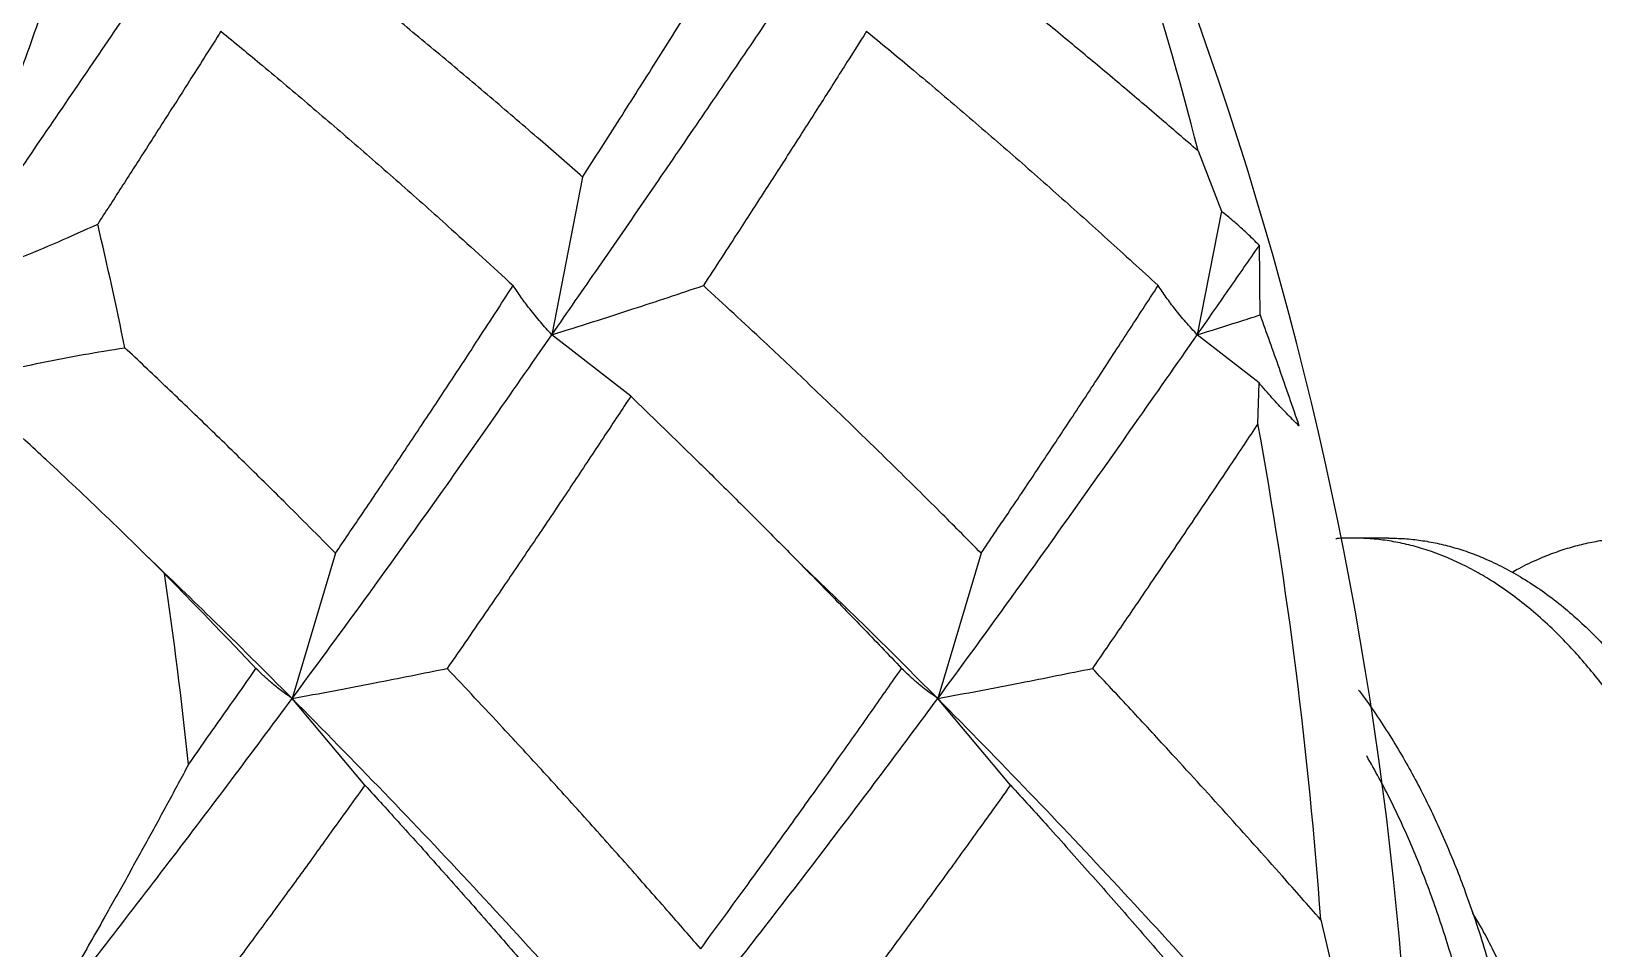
# Model space of a CAD drawing. Header units: inches. Extents: x 0.04 to 1.76, y 0.04 to 1.35.
# Drawn here: x 1.5251 to 1.5849, y 1.2389 to 1.274 of the extents above; entities that cross this region are included whole.
import ezdxf

# ---------------------------------------------------------------- set-up
doc = ezdxf.new("R2010")
doc.units = ezdxf.units.IN
doc.header["$LTSCALE"] = 0.16341
doc.header["$MEASUREMENT"] = 0
doc.linetypes.add('SLD-Solid', pattern=[0])

msp = doc.modelspace()

# ---------------------------------------------------------------- linework, layer by layer
at = {"color": 7, "linetype": 'SLD-Solid', "lineweight": 25}
for p, q in [((1.5697500495, 1.2693899995), (1.5706424705, 1.2670854454)), ((1.546221623, 1.2683894358), (1.5450455067, 1.2623611926)), ((1.5706424705, 1.2670854454), (1.5697207667, 1.2623611926)), ((1.5480596318, 1.2600089647), (1.5450455067, 1.2623611926)), ((1.5720828919, 1.2605177849), (1.5697207667, 1.2623611926)), ((1.5720377663, 1.2589590612), (1.5720828919, 1.2605177849)), ((1.577030693, 1.2545854325), (1.5756775702, 1.2545854325)), ((1.5367716784, 1.2540080347), (1.5351154965, 1.2484491715)), ((1.5614530316, 1.2540080347), (1.5597968498, 1.2484491715)), ((1.5378949281, 1.2451368078), (1.5351154965, 1.2484491715)), ((1.5625762814, 1.2451368078), (1.5597968498, 1.2484491715)), ((1.5744396686, 1.2399892677), (1.5749580229, 1.2378105116))]:
    msp.add_line(p, q, dxfattribs=at)
for centre, radius, start, end in [((1.4358726483, 1.2265862891), 0.1421369312528816, 329.9452227272, 30.0547772728), ((1.4462633314, 1.2381162152), 0.1273853175377952, 14.2117036881, 21.969232274), ((1.3773029347, 1.2311353573), 0.1545007653617724, 11.4734048027, 13.2671744183), ((1.4006060974, 1.227615904), 0.1742733789267832, 4.0714106729, 10.3610529295), ((1.3572460285, 1.2276200124), 0.1748690103720278, 6.0107483884, 8.4217707206)]:
    msp.add_arc(centre, radius, start, end, dxfattribs=at)
for points, knots in [([(1.546221622998948, 1.26838943582214), (1.54567995918564, 1.268863751375071), (1.544544198107228, 1.269858296572051), (1.542800091683792, 1.271357101879725), (1.540990417094685, 1.27288803231747), (1.539164343742361, 1.274401145253601), (1.537118629014607, 1.276064820321444), (1.535668960885081, 1.27720777869085), (1.534840311058238, 1.277861109088067)], [0, 0, 0, 0, 0.145852911127085, 0.3058244903221702, 0.4658516861184845, 0.6260348791869483, 0.7862365004133177, 1, 1, 1, 1]), ([(1.546221622998948, 1.26838943582214), (1.546694807098238, 1.269130944566278), (1.547633550670488, 1.270602013793609), (1.54880889278468, 1.272453367489256), (1.549748698158009, 1.273938056105459), (1.550520245814557, 1.275159809701957), (1.551343261829259, 1.276466134808828), (1.551928101051453, 1.27739793866277), (1.552218806257413, 1.277861109088067)], [0, 0, 0, 0, 0.2353888949314559, 0.4669848636665274, 0.5868312918789285, 0.705602157223313, 0.8536640801936847, 0.9999999999999999, 0.9999999999999999, 0.9999999999999999, 0.9999999999999999]), ([(1.569750049497376, 1.269389999481394), (1.569253148389176, 1.269819482577066), (1.568259172193624, 1.270678599142608), (1.566756507859906, 1.271954618091385), (1.565245149656815, 1.273221677414752), (1.563536803320436, 1.274632727636554), (1.561630102712018, 1.276185575369959), (1.560216903826523, 1.27730255347526), (1.559510220171973, 1.277861109088067)], [0, 0, 0, 0, 0.1482482119525114, 0.2965483298028418, 0.4449662339474849, 0.5934116141901131, 0.7966815787002217, 1, 1, 1, 1]), ([(1.521607754231429, 1.264136921108669), (1.522264240159044, 1.265092355229131), (1.523565557467026, 1.266986261717136), (1.525492558808576, 1.26980406264253), (1.52737666990725, 1.272568237231263), (1.528614999610501, 1.274394567480178), (1.529227137655301, 1.27529736923386)], [0, 0, 0, 0, 0.2573529294164983, 0.5101370908685324, 0.7578482349016156, 1, 1, 1, 1]), ([(1.545045506739293, 1.262361192622862), (1.545642369502674, 1.263222130963458), (1.546852424080703, 1.264967561310859), (1.548656565272838, 1.2675866774469), (1.550447163419454, 1.270199778394524), (1.552194920706548, 1.272764022054748), (1.553341642278914, 1.274459334072133), (1.553908495453137, 1.27529736923386)], [0, 0, 0, 0, 0.200417521822418, 0.4063180929979104, 0.6084392214277047, 0.8064417068767749, 0.9999999999999999, 0.9999999999999999, 0.9999999999999999, 0.9999999999999999]), ([(1.52552790191261, 1.274667751189129), (1.525347856600644, 1.274159312092087), (1.524987227696212, 1.273140913820372), (1.524435633413629, 1.271614622415759), (1.523875326847794, 1.270086571467572), (1.523220737552594, 1.268330089327278), (1.522468216195971, 1.266345018116638), (1.521894937729998, 1.26487388456558), (1.521607754231429, 1.264136921108669)], [0, 0, 0, 0, 0.1439950925957946, 0.2884206865448429, 0.433258750121205, 0.5784919212925337, 0.7888457845468348, 1, 1, 1, 1]), ([(1.532393734598889, 1.273969436456653), (1.532011535416237, 1.273365981749011), (1.531339013103469, 1.272304135533595), (1.530369161345942, 1.270781800986055), (1.529483283331973, 1.269396156701847), (1.528586190434251, 1.267997874118141), (1.527983137245601, 1.267062178666889), (1.527680153694506, 1.266592070331673)], [0, 0, 0, 0, 0.2447749288567955, 0.4307089306684823, 0.6185365084591047, 0.8083466509171252, 1, 1, 1, 1]), ([(1.532393734598889, 1.273969436456653), (1.532923609365809, 1.273532376438558), (1.53406855181959, 1.272587986177296), (1.535812492510585, 1.27111739863015), (1.537627346110866, 1.269559851670018), (1.539426535280787, 1.267985027166614), (1.541410268030836, 1.266218312581224), (1.542780651282193, 1.2649619730248), (1.543563708780887, 1.264244081800144)], [0, 0, 0, 0, 0.1391116724415868, 0.3005896289811318, 0.4620084630199643, 0.6234746765007299, 0.7848477951534133, 1, 1, 1, 1]), ([(1.557075090105155, 1.273969436456653), (1.556789296341418, 1.273516846204116), (1.556179167258334, 1.272550630314087), (1.555236500998815, 1.271067739866077), (1.554243894244017, 1.269514141264353), (1.553236021268446, 1.267945352016645), (1.552100232473961, 1.266185881538055), (1.5512973322554, 1.264951565433243), (1.550837126995638, 1.264244081800144)], [0, 0, 0, 0, 0.1389823189226798, 0.2967075057927357, 0.4562406693386909, 0.6176746428318847, 0.7808592696307309, 0.9999999999999999, 0.9999999999999999, 0.9999999999999999, 0.9999999999999999]), ([(1.557075090105155, 1.273969436456653), (1.557632567579141, 1.27350870318175), (1.55883341748639, 1.272516247815836), (1.560659252761495, 1.270970506298307), (1.562554865036441, 1.269334938132368), (1.564432248954115, 1.267679312815622), (1.566322813894536, 1.265983506501522), (1.56758037965502, 1.264832171346105), (1.568222730645189, 1.264244081800144)], [0, 0, 0, 0, 0.1466427255090816, 0.3158798544220113, 0.4850539529686124, 0.6542895358844841, 0.8234148337093871, 1, 1, 1, 1]), ([(1.572093262396865, 1.265778622535426), (1.571935741778869, 1.265934211945978), (1.571629296727347, 1.266236899972087), (1.571162503688979, 1.266658229087078), (1.570832981369532, 1.266934418509924), (1.570660169588017, 1.267071414495526), (1.570642470527376, 1.26708544536909)], [0, 0, 0, 0, 0.3399557529209571, 0.6613595067370915, 0.9653170717107025, 1, 1, 1, 1]), ([(1.521607754231429, 1.264136921108669), (1.522119915878362, 1.264319230356355), (1.523145575514054, 1.264684324536453), (1.524668271079864, 1.265282498587536), (1.526182579295964, 1.26591398646707), (1.527180580827761, 1.266365869683169), (1.527680153694506, 1.266592070331673)], [0, 0, 0, 0, 0.2488917743562639, 0.4984329618225629, 0.7489289593816887, 1, 1, 1, 1]), ([(1.569720766669156, 1.262361192622862), (1.570119258902416, 1.262933252749304), (1.570911901051946, 1.264071139338894), (1.571700916097457, 1.265211543955834), (1.572093262396865, 1.265778622535426)], [0, 0, 0, 0, 0.5027391408554254, 1, 1, 1, 1]), ([(1.572117341069442, 1.263117995098394), (1.572117380956489, 1.26354997423793), (1.572117462853347, 1.264436922158708), (1.572101467415981, 1.265323727097975), (1.572093262396865, 1.265778622535426)], [0, 0, 0, 0, 0.4870400272845135, 1, 1, 1, 1]), ([(1.536771678400484, 1.254008034711153), (1.537099431938702, 1.254489666200642), (1.537804736930654, 1.255526106861708), (1.53887688405231, 1.257117569513798), (1.539985849501402, 1.25877732129959), (1.541077966191557, 1.260427393459815), (1.54227190249997, 1.262246638915358), (1.543095303577773, 1.263519814815243), (1.543563708780887, 1.264244081800144)], [0, 0, 0, 0, 0.1422664743119988, 0.3061485012946586, 0.4686059325565072, 0.6297307588763454, 0.7893662714676588, 1, 1, 1, 1]), ([(1.545045506739293, 1.262361192622862), (1.544897274659106, 1.262522572273764), (1.544604010336508, 1.262841847925455), (1.54421425857394, 1.26332189216453), (1.543866451594656, 1.26378715514622), (1.543664092273039, 1.264092574015014), (1.543563708780887, 1.264244081800144)], [0, 0, 0, 0, 0.2739400735970636, 0.5419666917888811, 0.7727854460430866, 0.9999999999999999, 0.9999999999999999, 0.9999999999999999, 0.9999999999999999]), ([(1.545045506739293, 1.262361192622862), (1.545563693683584, 1.26252315392798), (1.546597741243264, 1.262846349435249), (1.548080182153835, 1.263324731384743), (1.549492819591754, 1.263789613324179), (1.550389644803805, 1.264092802004202), (1.550837126995638, 1.264244081800144)], [0, 0, 0, 0, 0.2674334316899407, 0.5336662578296802, 0.767316928350914, 0.9999999999999999, 0.9999999999999999, 0.9999999999999999, 0.9999999999999999]), ([(1.561453031615179, 1.254008034711153), (1.560959384915658, 1.254506500815419), (1.559910850631997, 1.255565271794892), (1.558291035284193, 1.257169645984108), (1.556594945074391, 1.258824609328369), (1.5548822884673, 1.260467934903084), (1.552966608472159, 1.262279192463363), (1.551610689130357, 1.263530309923467), (1.550837126995638, 1.264244081800144)], [0, 0, 0, 0, 0.1426995634375213, 0.3031021673450602, 0.463742641349913, 0.6247231087633963, 0.7859017242795839, 1, 1, 1, 1]), ([(1.561453031615179, 1.254008034711153), (1.561797442382456, 1.254515602650688), (1.562536161635823, 1.255604274216598), (1.563656338523433, 1.25727503035837), (1.564811441300596, 1.259014482420674), (1.565946445918903, 1.260744248534259), (1.567081721465426, 1.262486268742841), (1.567838186390421, 1.26365166157765), (1.568222730645189, 1.264244081800144)], [0, 0, 0, 0, 0.1499425476475088, 0.3216085481943146, 0.4917148361210374, 0.6603653275512554, 0.8273488198923512, 0.9999999999999999, 0.9999999999999999, 0.9999999999999999, 0.9999999999999999]), ([(1.569720766669156, 1.262361192622862), (1.56957158802625, 1.262522303131114), (1.569276419957749, 1.262841079844787), (1.568882825334095, 1.263320739496761), (1.568530478492792, 1.263786188925138), (1.568324770521927, 1.264092258374282), (1.568222730645189, 1.264244081800144)], [0, 0, 0, 0, 0.2733595952324528, 0.5408751692516683, 0.7722546144420195, 1, 1, 1, 1]), ([(1.569720766669156, 1.262361192622862), (1.570239271523184, 1.262522767910374), (1.571039089297949, 1.262772005281849), (1.571836777251958, 1.263027967679653), (1.572117341069442, 1.263117995098394)], [0, 0, 0, 0, 0.6482787334652781, 1, 1, 1, 1]), ([(1.572117341069442, 1.263117995098394), (1.572361548862631, 1.262438487625826), (1.572867997970794, 1.2610292944589), (1.573354443271568, 1.259613069763952), (1.573606326537392, 1.258879743117078)], [0, 0, 0, 0, 0.482196116555213, 1, 1, 1, 1]), ([(1.535115496542415, 1.248449171519023), (1.535987088062301, 1.24963286116527), (1.537712723878707, 1.251976409952138), (1.540233497600775, 1.255482043218217), (1.542667404962862, 1.258938974043886), (1.544258027857037, 1.26122796742278), (1.545045506739293, 1.262361192622862)], [0, 0, 0, 0, 0.2579905578816846, 0.5107871483578842, 0.7578025621235194, 1, 1, 1, 1]), ([(1.55979684975711, 1.248449171519023), (1.56066490957756, 1.249630992988853), (1.562382276444131, 1.251969104933071), (1.5648844992195, 1.255479191259124), (1.567324854756892, 1.258934385169693), (1.568926650197415, 1.261225389494994), (1.569720766669156, 1.262361192622862)], [0, 0, 0, 0, 0.257414520135627, 0.5092680912548866, 0.7567115737225096, 1, 1, 1, 1]), ([(1.522390417075272, 1.260568341525445), (1.522913255210103, 1.260699836158969), (1.523958236626781, 1.26096265066937), (1.525537798006814, 1.261304269868022), (1.527122988211428, 1.261611270966758), (1.528185453963422, 1.261782179588677), (1.528716332935885, 1.261867576970587)], [0, 0, 0, 0, 0.2503280826986797, 0.5003234788473002, 0.750328179882122, 1, 1, 1, 1]), ([(1.536771678400484, 1.254008034711153), (1.536112996563707, 1.25467132972367), (1.534959178031642, 1.255833229194611), (1.533292260910815, 1.257477053305316), (1.531779504669276, 1.258949719120792), (1.530254983486832, 1.260414574453088), (1.529229407602126, 1.261383062289034), (1.528716332935885, 1.261867576970587)], [0, 0, 0, 0, 0.249163735058031, 0.4364622173815713, 0.6240095814197383, 0.8118996737345765, 0.9999999999999999, 0.9999999999999999, 0.9999999999999999, 0.9999999999999999]), ([(1.530229383326991, 1.253231137457622), (1.529857071443818, 1.253601121786048), (1.529113655291305, 1.254339890378617), (1.527987297685193, 1.255432937577361), (1.526855205513052, 1.256512472141164), (1.525548851774537, 1.257733565773128), (1.524065649312008, 1.259090483046084), (1.522947910832898, 1.260076530981908), (1.522390417075272, 1.260568341525445)], [0, 0, 0, 0, 0.146629430978973, 0.2927832614266573, 0.4384510060736625, 0.5836211934774627, 0.7923229898738706, 1, 1, 1, 1]), ([(1.573606326537392, 1.258879743117078), (1.57344519330821, 1.259038666651064), (1.573114260773603, 1.25936506095333), (1.572627728706834, 1.259890076057787), (1.572284695478428, 1.260280464447127), (1.57210255155445, 1.260494665202536), (1.572082891896485, 1.260517784906423)], [0, 0, 0, 0, 0.3033716193091651, 0.6230591878266121, 0.95931498960516, 0.9999999999999999, 0.9999999999999999, 0.9999999999999999, 0.9999999999999999]), ([(1.548059631776288, 1.260008964686692), (1.547730499755865, 1.259510887042272), (1.547037373093213, 1.258461973919276), (1.545973644804365, 1.256859603350431), (1.544864242115932, 1.255197344470714), (1.543736853716583, 1.253526280342269), (1.542462993277381, 1.251657022691111), (1.541557925375545, 1.250349903246108), (1.541038577299324, 1.249599849059261)], [0, 0, 0, 0, 0.142640924097472, 0.3003907901469444, 0.4595344710889346, 0.6201328661515411, 0.7820237964651555, 0.9999999999999999, 0.9999999999999999, 0.9999999999999999, 0.9999999999999999]), ([(1.548059631776288, 1.260008964686692), (1.548830260210845, 1.259264949194129), (1.550024262385588, 1.258112180782885), (1.551624959962681, 1.256534563476808), (1.55287481994876, 1.255290364094252), (1.55411631946478, 1.254040613625482), (1.555455811749768, 1.252677084964189), (1.556891308615501, 1.251198980906851), (1.557908782050186, 1.250132582791201), (1.558417074790069, 1.249599849059261)], [0, 0, 0, 0, 0.2188225607580309, 0.3390409719027334, 0.4591162403274032, 0.5790899307086079, 0.69890243326778, 0.8495826014231606, 1, 1, 1, 1]), ([(1.572037766298544, 1.258959061232127), (1.571686219952024, 1.258431424935909), (1.5708177474784, 1.2571279336498), (1.569418301773668, 1.255044028673006), (1.568016340339241, 1.252971828166224), (1.566779314978426, 1.251152690564871), (1.566066288260549, 1.250118706333047), (1.565708488704629, 1.249599849059261)], [0, 0, 0, 0, 0.1683460290167215, 0.4158879581388867, 0.6665076373135517, 0.8326522467109839, 1, 1, 1, 1]), ([(1.57635413102905, 1.200765991172068), (1.576375024397194, 1.200744387727176), (1.576568133084055, 1.200544716097118), (1.576941054446939, 1.200226127542215), (1.577464613733817, 1.199820463081859), (1.577976085074701, 1.199487006185136), (1.57849166215597, 1.199205695957296), (1.579010719892797, 1.198977341022026), (1.579531462051592, 1.198801314305031), (1.580052389382678, 1.198676975301474), (1.580571955427205, 1.198603341698129), (1.581081483017033, 1.198579508169594), (1.581582104841097, 1.198601752796705), (1.582075533983392, 1.198668135835005), (1.582570329965394, 1.198780179393409), (1.583065192492064, 1.198938754674032), (1.583558798282102, 1.199144505755825), (1.584080710370682, 1.199413782104942), (1.584627328473923, 1.199757118496228), (1.585193384869996, 1.20018371134856), (1.585749551705131, 1.200675821924458), (1.586272968141418, 1.20121111783945), (1.586764888368608, 1.201781544430202), (1.587226548581544, 1.202380157051325), (1.58767434945138, 1.203025838475451), (1.588107043300304, 1.203716630026628), (1.588523455023275, 1.20445032212258), (1.588922516016171, 1.205224475283561), (1.5893032649936, 1.206036444886702), (1.589658654086434, 1.206868882699973), (1.589989396990156, 1.207717566646321), (1.59029619689698, 1.208578495131116), (1.590584121772193, 1.209463004507013), (1.590852873018949, 1.210368339436159), (1.591102238862306, 1.211291732220829), (1.591346554647827, 1.212289057852543), (1.591582750677014, 1.213368277474472), (1.591803091370357, 1.21453842630528), (1.591996004538352, 1.21574734652786), (1.592153774564195, 1.216946507397724), (1.592279108055296, 1.218130255271874), (1.59237463035399, 1.219293251807376), (1.592444272762415, 1.220476711820216), (1.592487418902296, 1.221677528815117), (1.592503597519056, 1.222892432854711), (1.592492486173618, 1.224118021926172), (1.592453918322725, 1.225350790866081), (1.592388982989684, 1.226566642603132), (1.592299383379546, 1.227762149650712), (1.592186911585522, 1.228934117249395), (1.592050428559567, 1.230099912045426), (1.591890448703992, 1.231256516203452), (1.591707606361145, 1.232400992593838), (1.591490670990163, 1.233596476004156), (1.591235799989548, 1.234837146099088), (1.590939095638597, 1.236116511596314), (1.59061607796782, 1.237363346418674), (1.590280590117459, 1.238532475314751), (1.589937396129944, 1.239624051855192), (1.589590269542072, 1.24064348577243), (1.589221877993121, 1.241638928123048), (1.588828628747289, 1.242614727741475), (1.588409967123968, 1.243571213210718), (1.587966286747059, 1.244505115685761), (1.587498265885273, 1.245413227728851), (1.587014651340192, 1.246278169163894), (1.586517830378158, 1.247098375317967), (1.58601029309809, 1.247872698303337), (1.585484407505943, 1.248613079385535), (1.584941367080875, 1.249317223118706), (1.584382455690234, 1.24998299483291), (1.583776325549994, 1.250644154492251), (1.583120533186936, 1.251291382445095), (1.582412667217559, 1.251913738337527), (1.581691831342916, 1.252473194843615), (1.580985570440913, 1.252951335584364), (1.580298865381321, 1.253353804220519), (1.579635745856428, 1.253687353396852), (1.578970598659521, 1.253968017311025), (1.578305359845892, 1.254195914778778), (1.577641913240965, 1.254371625075923), (1.576982147591775, 1.254495404481644), (1.57632766239577, 1.254570016227521), (1.575688643486442, 1.2545900402497), (1.575250851684187, 1.25458417466345), (1.575030841415749, 1.254560227092702), (1.575014339376698, 1.254558430886777)], [0, 0, 0, 0, 0.0012190043988792, 0.0112667491958966, 0.0198459428541077, 0.0280805830501584, 0.0360016527716493, 0.0436455485547886, 0.0510532140195369, 0.0582688878154062, 0.0653384981489998, 0.0723079138202817, 0.0789292184628405, 0.0856389640458477, 0.092476459932461, 0.099481231084047, 0.1066915900602066, 0.1141434332803551, 0.1232789844230174, 0.1328402484794074, 0.1428632003927788, 0.1533739279017076, 0.1631843082196494, 0.1734012356048034, 0.1840237171315743, 0.1950451460811737, 0.2064539648506102, 0.2182340207783929, 0.2303651212982559, 0.2428235694221691, 0.2549419377491389, 0.2673068807984275, 0.2798918573499688, 0.2926691109698085, 0.305610074424817, 0.3186857067806225, 0.334316732286576, 0.3504169367141879, 0.3669782701288513, 0.3839687994644974, 0.3994719465101456, 0.4152590245136464, 0.4312983479315073, 0.4475558515962506, 0.4639954084197449, 0.4805791337535371, 0.4972677632658508, 0.5140210249983507, 0.5299643979627263, 0.5458940294798164, 0.5617748876885728, 0.5775724381502441, 0.5932529783117759, 0.6087838938273106, 0.6268536248321391, 0.6446240916426798, 0.6620508190781672, 0.6790933727253583, 0.6939559255430292, 0.7084614945580437, 0.7227721773863897, 0.7370052788720924, 0.751130511873717, 0.7651179070003408, 0.7789382160588773, 0.7925633524531711, 0.8053064623461111, 0.8178283452296153, 0.8301099719479029, 0.8421346605552549, 0.8538883060197301, 0.8653598011182746, 0.8785064469721087, 0.8912432950477389, 0.9035704014955716, 0.9154948197383129, 0.9258131443643588, 0.935836240373448, 0.9455827291003096, 0.9550746553381684, 0.9643369842629685, 0.9733968641039563, 0.9822827189868746, 0.9910233980946914, 0.9993267030842048, 1, 1, 1, 1]), ([(1.577030693032577, 1.254585432456986), (1.577235434604114, 1.25458122528597), (1.577648117936779, 1.254572745184236), (1.578269418554576, 1.254503914172437), (1.578895766468624, 1.254392776587251), (1.579525655987186, 1.254234326278869), (1.580157525306214, 1.25402902188875), (1.580828946181951, 1.253760427104818), (1.581536655337678, 1.253418061476222), (1.582275618989966, 1.252992098159914), (1.583007199597252, 1.252500510472476), (1.583701652848246, 1.25196517361523), (1.584359236326209, 1.251394526961329), (1.584980564876885, 1.250796028739465), (1.585587996494524, 1.250150391653259), (1.586179808244871, 1.249459587813989), (1.586754358027175, 1.24872583619687), (1.587310122440875, 1.247951586593603), (1.587845701048415, 1.247139492701105), (1.588351105198232, 1.246306754436564), (1.58882679432961, 1.245457778574875), (1.589273306278434, 1.24459670659328), (1.589697895112384, 1.243712050088667), (1.590099980963824, 1.24280656427568), (1.590479131792788, 1.241883030795579), (1.59085711975272, 1.240885764597871), (1.591231619357373, 1.239806062900404), (1.591603064443864, 1.238636036378816), (1.591951735516245, 1.237427162384368), (1.592264155542074, 1.236227859661204), (1.592542114211803, 1.23504395279757), (1.592787548579169, 1.233880989901202), (1.593009738808017, 1.23269755759482), (1.593207673095801, 1.231496763606243), (1.59338045655382, 1.230281877418484), (1.593527327317432, 1.229056301026248), (1.593647667754971, 1.227823539708368), (1.593739467021754, 1.22660760478632), (1.593803974049805, 1.225412011392628), (1.593842571022434, 1.224240037575526), (1.593856360545865, 1.223074232418513), (1.593845468954609, 1.221917613677466), (1.593810150588004, 1.220773118613793), (1.593747329056363, 1.21957789501215), (1.593652420246158, 1.218337484315349), (1.593520634822173, 1.217058067568314), (1.593358364805996, 1.215811166937751), (1.593173492534462, 1.214641797657862), (1.592971177569387, 1.213549920353695), (1.592754792424244, 1.212530970351039), (1.592517786677668, 1.211536050057309), (1.592260294250314, 1.210560384821426), (1.591981241551802, 1.209604082902283), (1.591680938895028, 1.208670350103124), (1.591359695148918, 1.207762406388787), (1.591023442990807, 1.206897464410198), (1.590674032609259, 1.206077230472294), (1.590313474183504, 1.205303015855311), (1.589936295964878, 1.204562720466754), (1.589543315851616, 1.203858634509885), (1.589135431589386, 1.203192882419656), (1.588689969208514, 1.202532319044028), (1.588204155014488, 1.201885613074207), (1.587674758689947, 1.201263001447283), (1.587131261148626, 1.200703161977967), (1.58659416544781, 1.200224172233178), (1.586068164144104, 1.199820929427498), (1.585557282912272, 1.19948689185618), (1.585041556663753, 1.199205712675162), (1.584522536864044, 1.198977380383244), (1.584001784944734, 1.198801148677649), (1.583480860755419, 1.198677577432118), (1.582961292135893, 1.198601154792418), (1.582615064642987, 1.198591793142906), (1.582443186196334, 1.198587145719437)], [0, 0, 0, 0, 0.0090379512434067, 0.0182171691445367, 0.0275646492164064, 0.0371070364276048, 0.046869967911394, 0.0568772747017597, 0.0690135149294627, 0.0815486260777542, 0.0945056500003152, 0.1079003822957141, 0.1202369921457826, 0.1329296314042558, 0.1459741155029196, 0.1593615230043, 0.1730786952215592, 0.1871084428692688, 0.2014299903046875, 0.21601941838763, 0.2301078313481729, 0.2443894250777806, 0.2588380684345993, 0.2734265538763415, 0.288126973928491, 0.3029110476973212, 0.3205091570593743, 0.3385774490674875, 0.3571050286431505, 0.3760529242530895, 0.3932904121012268, 0.4107939846980055, 0.4285269073533016, 0.4464501555937739, 0.4645227754619733, 0.4827022395593669, 0.5009448774410007, 0.5192062896393983, 0.5365368990857174, 0.5538059546858561, 0.5709757858014132, 0.5880095644220229, 0.6048716620684975, 0.6215279114842202, 0.6408501741412351, 0.6597922770154072, 0.6783092956309248, 0.6963610865684202, 0.7120570727833697, 0.727333422746951, 0.7423482418477593, 0.7572099172704064, 0.7718815705247873, 0.7863268329024172, 0.8005103391107712, 0.8143982766822343, 0.8272933267634169, 0.8398678119619828, 0.8520993706068709, 0.8639687381796219, 0.8754600850176241, 0.886561621649348, 0.8991347720228254, 0.9111525655584685, 0.9226214043836948, 0.933558136342303, 0.9428963842067214, 0.9518595936794757, 0.9604814927192707, 0.9688016926258073, 0.9768647574187231, 0.9847188519137914, 0.9924139473324769, 1, 1, 1, 1]), ([(1.587179117714621, 1.200765991172068), (1.587200011082906, 1.200744387727329), (1.587393119749356, 1.200544716121139), (1.587766041005635, 1.200226127531306), (1.588289600207992, 1.199820463080277), (1.588801071473806, 1.199487006188758), (1.589316648498215, 1.199205695939918), (1.589835706221575, 1.198977341025216), (1.590356448378357, 1.198801314300948), (1.590877375619818, 1.198676975336251), (1.591396941655015, 1.198603341661102), (1.591906469250101, 1.198579508176713), (1.592407091168017, 1.198601752794465), (1.592900520312363, 1.198668135832628), (1.593395316287523, 1.198780179405588), (1.593890178756336, 1.198938754599008), (1.594383784445162, 1.19914450590496), (1.5949056966504, 1.199413782006087), (1.595452314760955, 1.199757118428619), (1.596018370945655, 1.200183711432221), (1.596574537752974, 1.200675822008278), (1.597097954466064, 1.201211117727449), (1.597589874615763, 1.201781544404539), (1.598051534626239, 1.202380157075266), (1.598499335358205, 1.203025838560862), (1.598932029398597, 1.203716630076831), (1.599348441705321, 1.204450321898969), (1.599747502043275, 1.205224475394554), (1.600128250980805, 1.206036444957816), (1.600483640510538, 1.2068688826209), (1.60081438319899, 1.207717566723699), (1.601121183659458, 1.208578495013594), (1.601409108073051, 1.209463004522174), (1.601677858994219, 1.210368339481976), (1.601927224955455, 1.21129173220899), (1.602171540545829, 1.212289057902693), (1.602407737376346, 1.213368277346657), (1.602628076592728, 1.214538426479289), (1.602820991566208, 1.215747346415739), (1.602978760954105, 1.216946507436983), (1.603104095141136, 1.218130255233441), (1.60319961699345, 1.219293251805757), (1.603269258774494, 1.220476711833241), (1.603312404441072, 1.221677528821408), (1.603328583885471, 1.222892432856974), (1.603317471413485, 1.224118021902539), (1.603278905530728, 1.225350790908775), (1.603213968628721, 1.226566642563978), (1.603124369902746, 1.22776214967078), (1.603011897801891, 1.228934117228776), (1.602875415143002, 1.230099912035575), (1.602715435827496, 1.231256516280557), (1.602532592648138, 1.232400992580275), (1.602315656693057, 1.233596475856834), (1.602060787384513, 1.234837146308903), (1.601764081716086, 1.236116511496753), (1.601441064312718, 1.237363346392913), (1.601105576663467, 1.238532475289703), (1.600762383164355, 1.239624051961437), (1.60041525611081, 1.240643485761765), (1.600046864349575, 1.241638928155171), (1.599653614683671, 1.242614727729014), (1.59923495256983, 1.243571212882077), (1.598791273908625, 1.244505116175314), (1.598323251620695, 1.245413227430691), (1.597839637616767, 1.246278169243173), (1.597342816570711, 1.247098375329894), (1.596835279195473, 1.247872698136619), (1.59630939422628, 1.24861307971265), (1.595766353076431, 1.249317222943089), (1.595207441729657, 1.249982994648773), (1.594601312190508, 1.250644154790886), (1.593945519482158, 1.251291382315843), (1.593237653561915, 1.251913738362135), (1.592516817681917, 1.252473194826359), (1.59181055678015, 1.25295133557946), (1.591123851886487, 1.253353804099173), (1.590460731964438, 1.253687354513336), (1.589795585446308, 1.253968012478344), (1.58913034427462, 1.254195932775678), (1.588466905473681, 1.254371560157736), (1.587807111389917, 1.254495638856042), (1.58715273002025, 1.254569165447132), (1.586513337682926, 1.254593094218539), (1.585885131163862, 1.254570764043673), (1.585263834679837, 1.254504452079429), (1.58463746623896, 1.254392654885321), (1.584007656481212, 1.254234256577818), (1.58337547896543, 1.254029441359559), (1.582705326769346, 1.253758629890668), (1.582164930439225, 1.253507090102714), (1.581847166801353, 1.253320953554653), (1.581766624765699, 1.25327377441046)], [0, 0, 0, 0, 0.0011519464064935, 0.0106469589462521, 0.0187542063086238, 0.0265358543953427, 0.0340211816260299, 0.04124458318807, 0.0482447495701342, 0.0550634858332873, 0.0617441900283871, 0.0683302185956152, 0.0745872822258261, 0.0809279216196931, 0.0873892837142352, 0.0940087191845236, 0.1008224296189578, 0.1078643467722954, 0.1164973470467842, 0.1255326386452334, 0.1350042233660767, 0.1449367534855892, 0.1542074596738416, 0.1638623475079653, 0.173900480528783, 0.1843156171857631, 0.1950968340771251, 0.2062288611940686, 0.2176926239084377, 0.2294657285124408, 0.240917459826661, 0.2526022029042274, 0.2644948729760598, 0.2765692429577377, 0.2887983180638379, 0.3011546538725919, 0.3159258102608918, 0.331140333684016, 0.3467906222663467, 0.3628464947723153, 0.3774968069577204, 0.3924154302425117, 0.4075724226747234, 0.4229355934571803, 0.4384708027511897, 0.4541422497634369, 0.4699128297512406, 0.4857444872442034, 0.5008108076587732, 0.5158641428229028, 0.5308713872951559, 0.5457999067418494, 0.560617854335563, 0.5752944077023875, 0.5923701122869511, 0.6091630192034485, 0.6256310943512563, 0.6417361282772359, 0.6557810841337816, 0.669488696310311, 0.6830121431691377, 0.6964622772518373, 0.7098104754266287, 0.7230284120657007, 0.7360884639212448, 0.7489640741816015, 0.7610061797410403, 0.7728392280905353, 0.7844452336957282, 0.7958084431279442, 0.8069155151520069, 0.8177559530817459, 0.8301793985105455, 0.8422155867181234, 0.8538645733732162, 0.8651330238865046, 0.874883729572207, 0.884355457003849, 0.8935657818454684, 0.9025355563205332, 0.9112883646963968, 0.9198498525040114, 0.9282468854344557, 0.9365067458243208, 0.9443532767025662, 0.9523224647307496, 0.9604377231296818, 0.9687222024689945, 0.9771981461189116, 0.9858862507356757, 0.9964226552035022, 1, 1, 1, 1]), ([(1.529412846494281, 1.254039360474095), (1.530280374712485, 1.253206947617999), (1.532201175207981, 1.251363896299443), (1.534083385325513, 1.249481425616919), (1.535115496542415, 1.248449171519023)], [0, 0, 0, 0, 0.4516493098781684, 1, 1, 1, 1]), ([(1.554377921291687, 1.25377202820057), (1.555226185320312, 1.252955893086455), (1.557050864041575, 1.251200326038761), (1.558839644693861, 1.249408178341665), (1.55979684975711, 1.248449171519023)], [0, 0, 0, 0, 0.4648840471149663, 1, 1, 1, 1]), ([(1.530229383326991, 1.253231137457622), (1.530817219203416, 1.25262863553625), (1.531991724790389, 1.251424826954308), (1.533152498725725, 1.250207772219978), (1.53373230942753, 1.249599849059261)], [0, 0, 0, 0, 0.5004964496926996, 1, 1, 1, 1]), ([(1.531153656035266, 1.245931425767816), (1.531586932815902, 1.246543882405279), (1.532450165906789, 1.24776410204275), (1.53330602562339, 1.248989504578337), (1.53373230942753, 1.249599849059261)], [0, 0, 0, 0, 0.5019232756590265, 1, 1, 1, 1]), ([(1.535115496542415, 1.248449171519023), (1.534977338714497, 1.248547042709714), (1.534707054810185, 1.248738512190222), (1.534341764768242, 1.249032129896503), (1.534017065626281, 1.249316438597023), (1.533826028781701, 1.249506572615753), (1.53373230942753, 1.249599849059261)], [0, 0, 0, 0, 0.2818310269346359, 0.5513577584694592, 0.7799039173687102, 1, 1, 1, 1]), ([(1.535115496542415, 1.248449171519023), (1.535644702939374, 1.248547933114111), (1.536700164269812, 1.248744905496054), (1.538215966664105, 1.249037145034137), (1.539661236452834, 1.249321405957323), (1.540580260989753, 1.249507195875243), (1.541038577299324, 1.249599849059261)], [0, 0, 0, 0, 0.2676592352954208, 0.5338256948758008, 0.7675194964244675, 0.9999999999999999, 0.9999999999999999, 0.9999999999999999, 0.9999999999999999]), ([(1.550735092546423, 1.238878637628436), (1.55027667431515, 1.239405201644345), (1.549314164478714, 1.240510792587833), (1.547835130860164, 1.242187534331773), (1.546297086908407, 1.243911418125242), (1.544740602279034, 1.245627779447351), (1.54299130450084, 1.247528499959998), (1.541749316295163, 1.24884593495508), (1.541038577299324, 1.249599849059261)], [0, 0, 0, 0, 0.1448759488483277, 0.3041862568210636, 0.4639653344823305, 0.6242851345737525, 0.7849937664832479, 1, 1, 1, 1]), ([(1.550735092546423, 1.238878637628436), (1.551339654458312, 1.23970325562313), (1.552401336601813, 1.241151382246656), (1.553903302681424, 1.243228316514532), (1.555106683230969, 1.244906574787991), (1.556235971848567, 1.246494652425753), (1.557293719835634, 1.247992218090362), (1.558043464629665, 1.249065176325777), (1.558417074790069, 1.249599849059261)], [0, 0, 0, 0, 0.2325666072235031, 0.4084144389654161, 0.5829811883920748, 0.7022772804371713, 0.8516398727974005, 1, 1, 1, 1]), ([(1.55979684975711, 1.248449171519023), (1.559659174116451, 1.248547146102816), (1.559389747478508, 1.248738879096313), (1.559025486629396, 1.249032548495544), (1.558701488784346, 1.249316788825673), (1.558510700331161, 1.24950666915931), (1.558417074790069, 1.249599849059261)], [0, 0, 0, 0, 0.2816986666492535, 0.551274897322046, 0.7797973103796637, 1, 1, 1, 1]), ([(1.55979684975711, 1.248449171519023), (1.560325866954881, 1.248548036163327), (1.561380887832873, 1.248745202274891), (1.562894571902074, 1.249037583598536), (1.564336216332795, 1.249321746980013), (1.565251872889421, 1.249507312176473), (1.565708488704629, 1.249599849059261)], [0, 0, 0, 0, 0.2680750557011697, 0.5346230365007151, 0.7679277453657141, 1, 1, 1, 1]), ([(1.574439668599256, 1.239989267690022), (1.573951606242447, 1.240543566080495), (1.572750844098172, 1.241907286340061), (1.570815538448282, 1.244067296436518), (1.568879778086013, 1.24619288856301), (1.567176999145542, 1.248038869878086), (1.566198350043859, 1.249079142273053), (1.565708488704629, 1.249599849059261)], [0, 0, 0, 0, 0.1706285599618766, 0.4197912678082158, 0.6700266680693856, 0.8348323438789979, 1, 1, 1, 1]), ([(1.575887082694454, 1.248769400104619), (1.575898027293756, 1.248755467503351), (1.576105265506603, 1.248491650865839), (1.576482854809421, 1.247949822191563), (1.577021344951569, 1.247139979886964), (1.577525955964001, 1.246306628151913), (1.578001851833879, 1.245457812322388), (1.578448308281743, 1.244596697460941), (1.578872911666014, 1.243712052391692), (1.57927499431988, 1.242806563856118), (1.57965414523935, 1.241883030825152), (1.580032133067795, 1.240885764512138), (1.580406633117483, 1.239806062972587), (1.580778078098384, 1.238636036369128), (1.581126749158609, 1.237427162378989), (1.581439169346336, 1.236227859713524), (1.581717127409443, 1.235043952713059), (1.581962562376839, 1.233880989948408), (1.582184752445391, 1.232697557587238), (1.582382686777824, 1.231496763608302), (1.582555470223726, 1.230281877417926), (1.582702340990614, 1.229056301026398), (1.58282268142727, 1.227823539708327), (1.582914480694288, 1.22660760478633), (1.582978987722279, 1.225412011392625), (1.583017584694924, 1.224240037575527), (1.58303137421835, 1.223074232418513), (1.5830204826271, 1.221917613677465), (1.582985164260476, 1.220773118613796), (1.582922342728909, 1.219577895012136), (1.582827433918389, 1.218337484315412), (1.582695648495582, 1.217058067568088), (1.582533378475161, 1.215811166938564), (1.582348506218344, 1.21464179765507), (1.58214619120585, 1.213549920362521), (1.581929806222243, 1.212530970297517), (1.58169279987043, 1.211536050154397), (1.581435308065984, 1.210560384757378), (1.581156255099962, 1.209604082971269), (1.580855952959825, 1.208670350037943), (1.580534709030729, 1.207762406416683), (1.580198457108266, 1.206897464269278), (1.57984904589698, 1.206077230570231), (1.579488487476133, 1.205303016033177), (1.579111309949502, 1.204562720005941), (1.578718328626304, 1.203858636011489), (1.578310449087188, 1.20319287690584), (1.577864968857795, 1.202532339713859), (1.577379226433333, 1.201885527277827), (1.576849574018687, 1.20126329761852), (1.576306964141029, 1.200702132175227), (1.57576688406744, 1.200227599373948), (1.575402678362094, 1.199933465327808), (1.575218960734171, 1.199814015027419), (1.575212564771434, 1.199809856473453)], [0, 0, 0, 0, 0.0010146704878019, 0.0192129919705016, 0.0377898010866691, 0.0567140914735033, 0.0749884958469675, 0.0935134831656129, 0.1122551520726774, 0.131178219098118, 0.1502464716230719, 0.1694232374848343, 0.1922501561458431, 0.2156869578541825, 0.2397195121462713, 0.2642972681400891, 0.2866564132032636, 0.3093607053613142, 0.3323624916837224, 0.3556111537483311, 0.3790535692246249, 0.4026345748350705, 0.4262975246300435, 0.4499848270278518, 0.4724647635318495, 0.4948648571106451, 0.5171362443032084, 0.5392311546409272, 0.5611033735949729, 0.5827085820222911, 0.6077719382180825, 0.632342180319638, 0.6563610357447465, 0.679776433530686, 0.7001360622311419, 0.7199513709920856, 0.739427443256616, 0.7587048666308608, 0.7777358092292002, 0.7964730932809133, 0.8148708489948973, 0.8328852157570695, 0.8496116893587526, 0.8659223465061413, 0.8817881831612943, 0.8971842145059049, 0.9120899076994329, 0.9264899736017915, 0.9427988910916376, 0.9583874556386407, 0.9732639581726943, 0.987450248531402, 0.9995630917748364, 1, 1, 1, 1]), ([(1.525516288235464, 1.23588076841667), (1.52634179293416, 1.236934513898274), (1.527985355629598, 1.239032499248069), (1.530409330364394, 1.242185469018567), (1.532787106963643, 1.245318623167658), (1.534342769354098, 1.24741023033517), (1.535115496542415, 1.248449171519023)], [0, 0, 0, 0, 0.2539153093385983, 0.5055401027864024, 0.754392335731813, 1, 1, 1, 1]), ([(1.535115496542415, 1.248449171519023), (1.536290712165952, 1.247255333902211), (1.538631438095987, 1.244877517772168), (1.542052027771104, 1.241257135150964), (1.545387614710178, 1.237615447576524), (1.54756095089245, 1.235162965511715), (1.548644018810853, 1.233940787062508)], [0, 0, 0, 0, 0.2533023237104265, 0.5045127935440794, 0.7530771807559615, 0.9999999999999999, 0.9999999999999999, 0.9999999999999999, 0.9999999999999999]), ([(1.548644018810853, 1.233940787062508), (1.549392336873095, 1.234882287049729), (1.550915524111855, 1.236798692436939), (1.553179957237128, 1.239700451178565), (1.555433122337698, 1.242630382835384), (1.557638804039216, 1.245541448650153), (1.559080794994036, 1.247484368599099), (1.55979684975711, 1.248449171519023)], [0, 0, 0, 0, 0.1971496803772153, 0.4012944393944001, 0.6033681355262792, 0.8030430532216429, 1, 1, 1, 1]), ([(1.55979684975711, 1.248449171519023), (1.560968029688234, 1.247257236575751), (1.563298956458858, 1.244885002391845), (1.566702315868302, 1.24126001976077), (1.570043946406068, 1.2376203853022), (1.572228912659142, 1.235165734244794), (1.573319278740716, 1.233940787062508)], [0, 0, 0, 0, 0.2527259247963017, 0.5029847319645218, 0.751973931163771, 0.9999999999999999, 0.9999999999999999, 0.9999999999999999, 0.9999999999999999]), ([(1.575431392526941, 1.201206213241566), (1.575438891073895, 1.201213838862592), (1.575615967446484, 1.201393916058648), (1.575937250037391, 1.201784087664325), (1.576402315670683, 1.202379434210001), (1.57684914910872, 1.203026043417065), (1.577282117073131, 1.203716572215392), (1.577698452072545, 1.204450338182109), (1.578097534148214, 1.205224470829482), (1.578478276993734, 1.206036446234736), (1.578833668208598, 1.206868882284651), (1.57916441043623, 1.2077175668183), (1.579471211081078, 1.208578494973666), (1.579759135234024, 1.209463004637961), (1.580027887110102, 1.210368339366478), (1.580277252762707, 1.211291732236986), (1.580521568705243, 1.212289057809661), (1.580757764202305, 1.213368277524813), (1.580978105233393, 1.214538426259881), (1.581171017568584, 1.215747346617253), (1.581328788896963, 1.216946507318081), (1.581454121404403, 1.21813025532022), (1.581549644702456, 1.21929325176133), (1.58161928575985, 1.220476711855256), (1.581662432874177, 1.221677528800811), (1.581678610672929, 1.222892432858542), (1.581667499898019, 1.224118021921439), (1.581628932314549, 1.225350790869799), (1.581563997051328, 1.22656664261884), (1.581474396918907, 1.2277621496319), (1.581361925412633, 1.228934117278015), (1.581225441744255, 1.230099911996215), (1.58106546247229, 1.231256516227591), (1.580882620119353, 1.232400992629101), (1.58066568418539, 1.23359647592936), (1.580410813804718, 1.234837146150178), (1.580114109220411, 1.236116511567986), (1.579791091846781, 1.237363346523563), (1.579455603077338, 1.238532475070027), (1.579112410676714, 1.239624052368272), (1.578765280344615, 1.240643484259808), (1.578396900534283, 1.241638933305728), (1.578003609872344, 1.242614709137816), (1.577585098278249, 1.243571281349256), (1.577140866443285, 1.244504864650568), (1.576682270174639, 1.245399710891445), (1.576355685194547, 1.245973766776284), (1.576197592731356, 1.246251654353411)], [0, 0, 0, 0, 0.0006789171423275, 0.0160324641015392, 0.0320222597219676, 0.0486467610285763, 0.0658956311723958, 0.0837507795277301, 0.1021869169017848, 0.1211724531392947, 0.1406703012417447, 0.1596359118589147, 0.1789874213634745, 0.1986832859966907, 0.2186800736248551, 0.2389330703383235, 0.2593968279286561, 0.2838598513005102, 0.3090571550787224, 0.3349761386233092, 0.3615668292228845, 0.3858297196162795, 0.4105369716275248, 0.4356389940823969, 0.4610824761121345, 0.4868108765070834, 0.5127649049798004, 0.5388831115098284, 0.5651024695960968, 0.5900543278741679, 0.6149846799212964, 0.6398387009800762, 0.6645623413754166, 0.6891028579653156, 0.7134092085702818, 0.741688879410373, 0.7695001940131805, 0.7967735461638534, 0.8234456564636105, 0.8467059964595215, 0.8694076498513029, 0.8918042964410501, 0.9140795314043824, 0.9361859467644384, 0.958076631463596, 0.9797058376801903, 1, 1, 1, 1]), ([(1.531153656035266, 1.245931425767816), (1.530890277309207, 1.245439328922951), (1.530363540416235, 1.24445517364593), (1.529561856181958, 1.24298533419757), (1.528751885354601, 1.241520425519118), (1.527811494822904, 1.239845603215467), (1.526737194073635, 1.237963261311437), (1.525923182491281, 1.236574805884728), (1.525516288235464, 1.23588076841667)], [0, 0, 0, 0, 0.1452925671005681, 0.2905737927726776, 0.4358265434186547, 0.5810338865017826, 0.7905743497266543, 1, 1, 1, 1]), ([(1.53789492813848, 1.245136807802885), (1.537405955164836, 1.244453821527494), (1.536547485738208, 1.243254731050448), (1.53530677221304, 1.241544204166468), (1.534176271745103, 1.239997885902883), (1.533033311052899, 1.238446904814642), (1.532263939662169, 1.237413659851964), (1.531878209245115, 1.236895634337662)], [0, 0, 0, 0, 0.2469551584762282, 0.4335688570269495, 0.6212589024610754, 0.810115162495898, 0.9999999999999999, 0.9999999999999999, 0.9999999999999999, 0.9999999999999999]), ([(1.53789492813848, 1.245136807802885), (1.538346788080151, 1.244641415695802), (1.539321961177748, 1.243572294468099), (1.540805142167824, 1.241918571954953), (1.542344760171955, 1.240178451124176), (1.543866858207125, 1.238431487503216), (1.545539659442826, 1.236485247595666), (1.546693289348723, 1.2351116925622), (1.547351614536109, 1.23432786590326)], [0, 0, 0, 0, 0.1400497810388259, 0.3022458204382025, 0.4639773495991624, 0.6253449120906186, 0.7862010340643273, 1, 1, 1, 1]), ([(1.562576281353175, 1.245136807802885), (1.562210257062733, 1.244624104935893), (1.561430836508338, 1.243532343642268), (1.560225298543484, 1.2418649969843), (1.558958363259691, 1.240129603958572), (1.557674276866866, 1.238389467409357), (1.556231409025982, 1.236452250384851), (1.555209445205228, 1.235100733859626), (1.55462503275086, 1.23432786590326)], [0, 0, 0, 0, 0.1408339999292997, 0.2998951631601721, 0.4599831296366507, 0.6211936939829398, 0.7833787081952537, 1, 1, 1, 1]), ([(1.562576281353175, 1.245136807802885), (1.563051515678127, 1.244614641780176), (1.564073910277842, 1.243491280748065), (1.565625740785314, 1.24175394787599), (1.567232455297604, 1.239928170525209), (1.568818603024331, 1.238093831561926), (1.570411458026103, 1.236227932448663), (1.571470499532392, 1.234969631356753), (1.572010637546196, 1.23432786590326)], [0, 0, 0, 0, 0.1476234908352183, 0.3175895592904095, 0.4870526887246819, 0.6561285094646062, 0.8246168230438728, 1, 1, 1, 1]), ([(1.581060681969331, 1.209321699817032), (1.581108370427019, 1.209388662643572), (1.581278242140525, 1.209627191852462), (1.581543739023139, 1.210066607021449), (1.581863484934292, 1.210643706531682), (1.582165751640919, 1.211260686518512), (1.58245219866215, 1.211912998924209), (1.582721048033195, 1.212597701552729), (1.582971887122759, 1.213311471461707), (1.583204167354923, 1.214051052181453), (1.583417701517833, 1.214813591135277), (1.583612222189092, 1.215595712037456), (1.583786980931814, 1.216390644394881), (1.583943220485745, 1.217201308416675), (1.584077755872235, 1.218032169869722), (1.584192148528205, 1.21889055254564), (1.584285843706551, 1.21978086436844), (1.584357417568643, 1.220700926899752), (1.584405485595881, 1.221648231168987), (1.584428911427135, 1.222613684064397), (1.584427184892223, 1.223593931032217), (1.5843999790966, 1.224585436792835), (1.584347154756892, 1.225584526570303), (1.584268824988313, 1.226586698527006), (1.584165303910808, 1.227588143695643), (1.584037095933817, 1.228585064344587), (1.583884749844981, 1.229574441513575), (1.583709066092406, 1.230552623681169), (1.583512161814857, 1.231510476985016), (1.583295591844167, 1.232444968613309), (1.583061011140282, 1.233353353866742), (1.5828083610446, 1.234238643459189), (1.582522574380167, 1.235150831094605), (1.582200628515476, 1.23608434178697), (1.581836812245955, 1.237040271283892), (1.581442698288089, 1.237967653785263), (1.581014262373736, 1.238868664628975), (1.580616798561715, 1.239634152204351), (1.580345697426925, 1.240088557721119), (1.580243084712569, 1.240260551776144)], [0, 0, 0, 0, 0.0076506885174479, 0.0272526231916294, 0.0477322070306467, 0.0690545468071349, 0.0911725906022116, 0.1140288644526828, 0.137505274366586, 0.1615784214267814, 0.1861705464588063, 0.2112004473915542, 0.2365847332508689, 0.2619200460299336, 0.2880345455425295, 0.3149159269905992, 0.3425132340381696, 0.3713506965958668, 0.4008021317190441, 0.4307898899642578, 0.4612297836487326, 0.4920320696566982, 0.5231025010724564, 0.5543435682781221, 0.5855874285162617, 0.6168025442133238, 0.6478900201327172, 0.6787529220585777, 0.7092975049297644, 0.7389002889754464, 0.768030132228417, 0.7966132483234295, 0.8245823805804265, 0.8569950394147624, 0.8885102327150355, 0.919767684592136, 0.9507555807712053, 0.9813608175122468, 1, 1, 1, 1])]:
    msp.add_open_spline(points, degree=3, knots=knots, dxfattribs=at)

doc.saveas('drawing.dxf')
